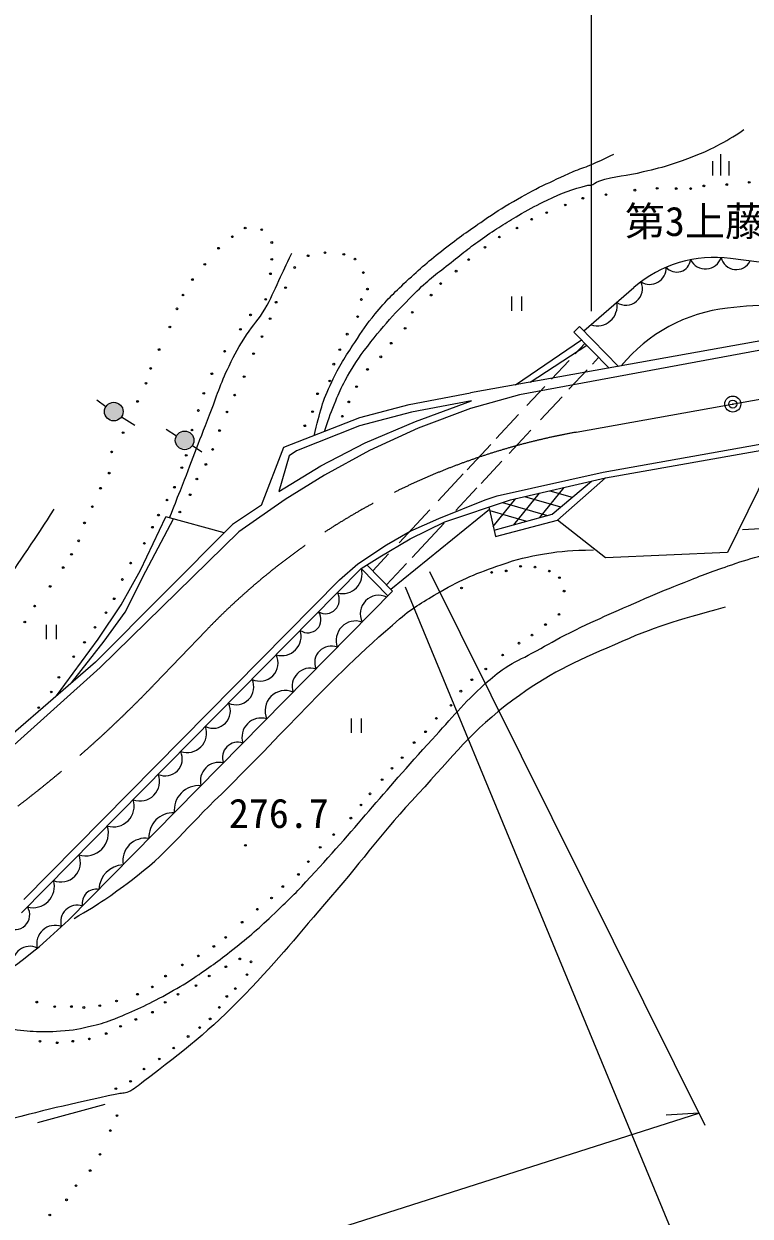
# Model space of a CAD drawing. Units: millimetres, scale not verified. Extents: x 40000 to 680000, y 20000 to 380000.
# Drawn here: x 110514 to 155864, y 263234 to 337711 of the extents above; entities that cross this region are included whole.
import ezdxf
from ezdxf.enums import TextEntityAlignment as Align

# ---------------------------------------------------------------- set-up
doc = ezdxf.new("R2010")
doc.units = ezdxf.units.MM
doc.header["$LTSCALE"] = 1000
doc.header["$PDMODE"] = 32
doc.header["$PDSIZE"] = 500
doc.linetypes.add('CHAIN', pattern=[18.5, 12, -1.5, 3.5, -1.5])
for name, color, linetype, lineweight in [('M-BGD', 7, 'Continuous', 13), ('M-BMK', 2, 'CHAIN', 13), ('M-BMK-HTXT', 7, 'Continuous', 13), ('M-BMK-SRVR', 3, 'Continuous', 25), ('M-STR-HTXT', 7, 'Continuous', 13)]:
    doc.layers.add(name, color=color, linetype=linetype, lineweight=lineweight)
doc.styles.add('ＭＳ ゴシック', font='')
doc.styles.get('ＭＳ ゴシック').set_extended_font_data('MS Gothic')

msp = doc.modelspace()

# ---------------------------------------------------------------- hatches: boundary and pattern name
at = {"layer": 'M-BGD'}
for points in [[(116708, 313489, 1), (115547, 313489, 0.04739), (115557, 313379, 0.81304)], [(121134, 311693, 1), (119973, 311693, 0.04739), (119983, 311583, 0.81304)]]:
    msp.add_hatch(color=256, dxfattribs=at).paths.add_polyline_path(points)

# ---------------------------------------------------------------- linework, layer by layer
for p, q in [((154025, 328243), (154025, 329565)), ((153514, 329140), (153514, 328243)), ((154536, 329140), (154536, 328243)), ((191477, 323794), (141469, 314540)), ((145484, 318526), (148610, 321242)), ((140958, 320683), (140958, 319786)), ((141581, 320683), (141581, 319786)), ((145212, 318805), (144858, 318460)), ((145212, 318805), (147639, 316313)), ((144858, 318460), (147052, 316208)), ((141210, 315162), (145341, 317964)), ((142131, 315327), (145660, 317637)), ((144941, 317100), (145549, 317751)), ((146689, 309715), (189315, 317323)), ((143459, 315508), (144558, 316688)), ((146015, 316455), (146405, 316873)), ((146832, 309345), (188968, 316866)), ((144552, 314884), (145679, 316094)), ((141926, 313863), (143036, 315054)), ((142765, 312967), (144120, 314420)), ((115075, 314215), (115643, 313808)), ((116609, 313164), (117449, 312640)), ((140010, 311806), (141402, 313301)), ((119393, 312388), (120052, 311986)), ((140822, 310881), (142173, 312331)), ((121036, 311369), (121633, 310980)), ((138186, 309849), (139673, 311445)), ((139072, 309003), (140366, 310392)), ((136378, 307909), (137955, 309601)), ((137489, 307304), (138808, 308719)), ((141104, 306426), (142712, 308403)), ((142730, 306877), (144258, 308756)), ((143351, 308549), (144753, 308141)), ((139818, 306323), (141235, 308065)), ((140410, 307822), (143207, 307010)), ((141767, 308186), (144025, 307531)), ((123015, 305907), (119384, 306922)), ((133425, 302395), (139585, 307395)), ((133949, 305302), (135857, 307349)), ((139555, 307531), (139957, 305682)), ((139604, 307307), (141889, 306644)), ((134762, 304376), (136765, 306527)), ((131944, 303905), (133539, 302279)), ((132305, 303537), (133292, 304597)), ((133164, 302661), (134416, 304005)), ((131586, 303679), (110373, 282187)), ((131586, 303679), (133249, 301984)), ((130216, 302975), (110514, 283015)), ((113303, 281722), (133539, 302279)), ((111907, 300175), (111907, 299278)), ((112530, 300175), (112530, 299278)), ((130952, 294330), (130952, 293433)), ((131576, 294330), (131576, 293433)), ((113303, 281722), (111919, 280467)), ((111381, 269080), (115587, 270239))]:
    msp.add_line(p, q, dxfattribs=at)
for points in [[(197761, 324131), (193864, 324199), (191480, 324087), (190330, 323961), (138394, 314657)], [(163040, 322251), (159196, 322463), (154646, 323060)], [(201144, 316818), (199330, 316958), (197797, 316864), (182809, 314090), (179823, 313606), (169624, 312408), (156985, 309853), (154440, 304679), (146827, 304364), (143826, 306706)], [(141469, 314540), (138404, 313683), (135138, 312464), (132092, 311065), (129295, 309509), (126835, 307995), (123932, 305976), (115279, 297501), (109906, 292674), (107151, 290677), (103512, 288195), (100148, 286176), (95290, 283653), (91021, 281781), (86773, 280204), (82882, 279026), (77625, 277659), (68075, 275413)], [(125362, 307653), (126743, 311276), (131496, 313112), (134581, 313926), (138394, 314657)], [(130216, 302975), (131375, 303990), (133167, 305161), (134625, 306012), (136419, 306806), (139317, 307974), (140070, 308236), (146689, 309715)], [(131586, 303679), (132742, 304409), (134630, 305540), (136798, 306596), (140901, 307988), (146832, 309345)], [(139870, 306083), (143499, 307091), (145949, 309143)], [(139957, 305682), (143826, 306706), (146832, 309345)], [(125362, 307653), (123540, 306434), (114978, 297837), (109708, 293268), (103376, 288686), (99918, 286564), (95109, 284139), (90837, 282213), (86641, 280652), (82743, 279503), (77474, 278138), (68186, 275971)], [(112555, 295736), (115146, 299285), (116590, 301416), (117796, 303589), (119384, 306922)], [(113481, 296539), (115525, 299145), (116850, 300953), (118133, 303519), (119866, 306787)]]:
    msp.add_lwpolyline(points, dxfattribs=at)
msp.add_lwpolyline([(126426, 308500), (129047, 310112), (131823, 311542), (134978, 312874), (138455, 314164), (134725, 313463), (131473, 312594), (127533, 311037), (127085, 310729)], close=True, dxfattribs=at)
for centre, radius in [((154403, 327673), 53.3), ((155805, 327813), 53.3), ((146861, 327042), 53.3), ((148669, 327322), 53.3), ((150057, 327435), 53.3), ((151249, 327421), 53.3), ((152146, 327421), 53.3), ((152973, 327589), 53.3), ((144323, 326397), 53.3), ((145416, 326818), 53.3), ((142223, 325508), 53.3), ((143159, 325920), 53.3), ((124333, 324957), 53.3), ((125363, 324852), 53.3), ((141303, 324956), 53.3), ((123534, 324411), 53.3), ((125994, 324053), 53.3), ((140204, 324393), 53.3), ((122671, 323696), 53.3), ((128265, 323226), 53.3), ((129317, 323415), 53.3), ((130494, 323310), 53.3), ((139305, 323757), 53.3), ((121809, 322686), 53.3), ((125994, 323002), 53.3), ((127424, 322490), 53.3), ((131188, 323016), 53.3), ((138292, 322986), 53.3), ((121041, 321740), 53.3), ((125910, 322097), 53.3), ((131714, 322175), 53.3), ((137502, 322261), 53.3), ((126856, 321228), 53.3), ((131967, 321144), 53.3), ((136538, 321489), 53.3), ((120453, 320773), 53.3), ((125615, 320499), 53.3), ((126267, 320324), 53.3), ((131588, 320492), 53.3), ((135946, 320766), 53.3), ((120074, 319910), 53.3), ((124669, 319532), 53.3), ((134769, 319694), 53.3), ((119632, 318775), 53.3), ((125889, 319293), 53.3), ((131357, 319420), 53.3), ((124038, 318627), 53.3), ((125384, 318179), 53.3), ((130705, 318326), 53.3), ((134319, 318693), 53.3), ((118960, 317366), 53.3), ((123050, 317261), 53.3), ((130242, 317359), 53.3), ((133453, 317759), 53.3), ((124858, 317106), 53.3), ((132799, 316910), 53.3), ((118434, 316188), 53.3), ((122251, 315852), 53.3), ((129864, 316454), 53.3), ((131971, 316125), 53.3), ((118139, 315263), 53.3), ((124270, 315676), 53.3), ((129611, 315403), 53.3), ((131290, 315049), 53.3), ((121746, 314632), 53.3), ((123681, 314520), 53.3), ((128854, 314604), 53.3), ((116128, 313489), 581), ((117614, 314127), 53.3), ((121410, 313559), 53.3), ((130801, 314095), 53.3), ((123197, 313468), 53.3), ((128539, 313489), 53.3), ((130397, 313202), 53.3), ((116709, 312171), 53.3), ((120553, 311693), 581), ((121010, 312340), 53.3), ((122734, 312304), 53.3), ((128055, 312606), 53.3), ((115994, 310973), 53.3), ((120652, 310762), 53.3), ((122300, 311127), 53.3), ((120379, 309984), 53.3), ((121879, 310187), 53.3), ((115847, 309648), 53.3), ((121318, 309276), 53.3), ((115300, 308701), 53.3), ((119916, 308764), 53.3), ((120898, 308295), 53.3), ((114792, 307548), 53.3), ((119454, 307965), 53.3), ((118921, 307026), 53.3), ((120253, 307215), 53.3), ((114301, 306539), 53.3), ((118542, 306269), 53.3), ((113937, 305417), 53.3), ((113488, 304576), 53.3), ((118038, 305260), 53.3), ((117183, 304026), 53.3), ((141529, 303821), 53.3), ((112970, 303749), 53.3), ((139721, 303443), 53.3), ((140632, 303541), 53.3), ((142427, 303779), 53.3), ((143324, 303527), 53.3), ((143955, 303120), 53.3), ((112156, 302571), 53.3), ((116664, 303002), 53.3), ((137842, 302475), 53.3), ((116159, 301797), 53.3), ((144249, 302279), 53.3), ((111189, 301341), 53.3), ((115640, 300927), 53.3), ((110572, 300346), 53.3), ((143085, 300190), 53.3), ((143927, 300821), 53.3), ((114953, 300016), 53.3), ((142244, 299531), 53.3), ((114301, 299077), 53.3), ((141431, 299026), 53.3), ((113628, 298179), 53.3), ((140408, 298283), 53.3), ((139356, 297414), 53.3), ((112703, 296890), 53.3), ((138487, 296741), 53.3), ((112226, 295978), 53.3), ((137800, 296026), 53.3), ((111441, 294997), 53.3), ((137183, 295143), 53.3), ((136272, 294330), 53.3), ((135599, 293489), 53.3), ((134884, 292816), 53.3), ((133499, 291213), 53.3), ((134135, 291876), 53.3), ((132882, 290502), 53.3), ((131562, 288920), 53.3), ((132130, 289614), 53.3), ((130931, 288100), 53.3), ((129859, 287070), 53.3), ((129018, 286271), 53.3), ((128278, 285380), 53.3), ((127661, 284581), 53.3), ((126680, 283824), 53.3), ((125979, 283109), 53.3), ((125096, 282408), 53.3), ((124142, 281595), 53.3), ((122376, 280081), 53.3), ((123119, 280642), 53.3), ((121408, 279492), 53.3), ((123997, 279302), 53.3), ((120413, 278931), 53.3), ((123128, 278811), 53.3), ((124698, 279119), 53.3), ((119361, 278230), 53.3), ((122091, 278236), 53.3), ((124446, 278320), 53.3), ((117609, 277095), 53.3), ((118534, 277557), 53.3), ((120142, 277094), 53.3), ((121263, 277640), 53.3), ((123717, 277451), 53.3), ((111319, 276603), 53.3), ((112440, 276322), 53.3), ((113487, 276324), 53.3), ((114258, 276268), 53.3), ((115254, 276380), 53.3), ((116305, 276674), 53.3), ((119343, 276589), 53.3), ((122722, 276273), 53.3), ((123184, 276960), 53.3), ((117506, 275523), 53.3), ((118544, 275972), 53.3), ((122147, 275558), 53.3), ((116553, 275089), 53.3), ((121488, 275016), 53.3), ((111520, 274163), 53.3), ((112599, 274065), 53.3), ((113567, 274163), 53.3), ((114604, 274304), 53.3), ((115656, 274640), 53.3), ((120768, 274455), 53.3), ((119871, 273736), 53.3), ((118971, 273051), 53.3), ((118018, 272425), 53.3), ((116261, 271201), 53.3), ((117177, 271658), 53.3), ((116331, 269518), 53.3), ((115910, 268579), 53.3), ((115265, 267093), 53.3), ((114655, 266083), 53.3), ((113772, 265137), 53.3), ((113183, 264254), 53.3), ((112132, 263307), 53.3)]:
    msp.add_circle(centre, radius, dxfattribs=at)
for centre, radius, start, end in [((153647, 315445), 7680, 82.52616, 130.98942), ((149595, 322467), 1028, 237.89699, 2.08506), ((151279, 323075), 870, 220.95094, 353.53556), ((153069, 323437), 1033, 206.44732, 341.83572), ((154995, 323331), 970, 192.90019, 333.61657), ((148102, 321173), 1036, 236.71057, 24.07728), ((146329, 320078), 1226, 251.22008, 10.75876), ((155558, 310025), 9992, 96.38042, 140.75632), ((158336, 285805), 34370, 85.92675, 96.49608), ((130418, 303342), 1216, 254.65338, 16.09428), ((129344, 301734), 868, 240.63047, 30.11718), ((132681, 300851), 1164, 64.99835, 205.9006), ((128244, 300500), 826, 235.51293, 35.23473), ((131230, 299196), 1216, 70.60269, 200.29627), ((126617, 299460), 1214, 253.50989, 17.23776), ((129713, 297805), 1040, 68.80379, 202.09516), ((125250, 297794), 1139, 244.58423, 26.16342), ((128403, 296330), 1137, 72.25511, 198.64385), ((123753, 296291), 1115, 245.54244, 25.20521), ((126837, 294800), 1264, 67.30611, 203.59284), ((122333, 294787), 1076, 243.75297, 26.99468), ((125322, 293156), 1192, 72.6069, 198.29205), ((120700, 293413), 1227, 251.26825, 19.4794), ((123872, 291881), 956, 70.5469, 200.35205), ((119343, 291798), 1065, 245.56406, 25.18359), ((122701, 290414), 1167, 76.36943, 194.52952), ((117768, 290388), 1217, 249.488, 21.25965), ((121451, 288575), 1551, 85.57113, 185.32782), ((116097, 288855), 1306, 253.22467, 17.52299), ((119839, 286917), 1516, 87.40918, 183.48978), ((114376, 287154), 1417, 252.23019, 18.51746), ((118104, 285430), 1412, 80.9489, 189.95005), ((112835, 285318), 1211, 247.06379, 23.68387), ((116800, 283584), 1604, 93.11363, 177.78532), ((111096, 283824), 1322, 254.0871, 16.66055), ((115033, 282786), 875, 79.27173, 191.62722), ((109951, 282056), 927, 235.27019, 32.41251), ((113850, 281626), 1036, 71.61106, 197.18749), ((112451, 280262), 1134, 68.87877, 194.76167), ((98259, 295526), 20331, 286.26736, 312.21319), ((110874, 279052), 1039, 62.45691, 192.43232)]:
    msp.add_arc(centre, radius, start, end, dxfattribs=at)
for points, knots in [([(129312, 312307), (129609, 313200), (129685, 313458), (129990, 314170), (130205, 314673), (130316, 314962), (130582, 315440), (131002, 316194), (131250, 316613), (131768, 317303), (132935, 318858), (133695, 319653), (135070, 321028), (135833, 321792), (136340, 322135), (137186, 322806), (138000, 323451), (138453, 323818), (139303, 324415), (140167, 325020), (140677, 325323), (141589, 325854), (142202, 326212), (142557, 326393), (143198, 326701), (144150, 327158), (144711, 327382), (145738, 327632), (145802, 327648), (145843, 327616), (145907, 327632), (146122, 327685), (146204, 327816), (146415, 327886), (147474, 328236), (148128, 328204), (149209, 328479), (149940, 328665), (150361, 328735), (151072, 328987), (152149, 329367), (152771, 329554), (153781, 330087), (154463, 330447), (154711, 330593), (155474, 331103)], [0, 0, 0, 0, 1, 1, 1, 2, 2, 2, 3, 3, 3, 4, 4, 4, 5, 5, 5, 6, 6, 6, 7, 7, 7, 8, 8, 8, 9, 9, 9, 10, 10, 10, 11, 11, 11, 12, 12, 12, 13, 13, 13, 14, 14, 14, 15, 15, 15, 15]), ([(128635, 311969), (129030, 313546), (129141, 314098), (129736, 315355), (130211, 316360), (130571, 316878), (131175, 317811), (131639, 318527), (131903, 318930), (132445, 319589), (133144, 320437), (133591, 320868), (134392, 321621), (135281, 322456), (135803, 322900), (136763, 323653), (137695, 324384), (138242, 324761), (139218, 325431), (139929, 325919), (140338, 326178), (141081, 326616), (142482, 327443), (143326, 327804), (144806, 328479), (145225, 328670), (145482, 328725), (145907, 328902), (146480, 329141), (146668, 329241), (147346, 329579)], [0, 0, 0, 0, 1, 1, 1, 2, 2, 2, 3, 3, 3, 4, 4, 4, 5, 5, 5, 6, 6, 6, 7, 7, 7, 8, 8, 8, 9, 9, 9, 10, 10, 10, 10]), ([(119610, 306858), (119942, 307689), (120024, 307900), (120288, 308569), (121010, 310404), (121387, 311443), (122107, 313280), (122576, 314476), (122761, 315182), (123327, 316336), (123711, 317120), (123948, 317551), (124420, 318285), (124839, 318935), (125178, 319231), (125570, 319897), (125963, 320564), (126106, 320979), (126439, 321678), (126757, 322343), (126855, 322557), (127238, 323388)], [0, 0, 0, 0, 1, 1, 1, 2, 2, 2, 3, 3, 3, 4, 4, 4, 5, 5, 5, 6, 6, 6, 7, 7, 7, 7]), ([(155390, 306127), (159524, 306368), (160658, 306479), (164026, 306804), (170375, 307417), (173860, 308353), (180197, 309090), (182671, 309378), (184063, 309493), (186547, 309683), (187571, 309761), (188145, 309818), (189172, 309852), (190362, 309891), (191030, 309886), (192220, 309852), (194638, 309782), (195991, 309652), (198400, 309429), (199418, 309334), (199984, 309238), (200999, 309121), (201595, 309052), (201930, 309023), (202526, 308953), (202967, 308901), (203214, 308872), (203654, 308814), (204050, 308761), (204276, 308755), (204666, 308667), (205849, 308398), (206496, 308168), (207629, 307735), (208834, 307275), (209534, 307063), (210677, 306465), (212313, 305611), (212858, 305067), (214487, 303671)], [0, 0, 0, 0, 1, 1, 1, 2, 2, 2, 3, 3, 3, 4, 4, 4, 5, 5, 5, 6, 6, 6, 7, 7, 7, 8, 8, 8, 9, 9, 9, 10, 10, 10, 11, 11, 11, 12, 12, 12, 13, 13, 13, 13]), ([(105944, 276578), (106385, 276199), (106533, 276068), (106960, 275816), (107368, 275575), (107617, 275473), (108061, 275308), (108572, 275118), (108875, 275045), (109416, 274969), (110727, 274786), (111481, 274710), (112802, 274800), (113605, 274855), (114053, 274948), (114834, 275139), (115373, 275270), (115676, 275351), (116189, 275562), (117475, 276092), (118191, 276410), (119406, 277086), (120080, 277461), (120458, 277674), (121100, 278102), (122085, 278759), (122626, 279145), (123555, 279880), (124621, 280724), (125196, 281228), (126180, 282166), (126958, 282908), (127396, 283324), (128127, 284113), (131277, 287518), (132866, 289584), (136001, 293003), (137266, 294383), (137911, 295224), (139303, 296475), (139776, 296899), (140049, 297132), (140573, 297491), (141184, 297909), (141590, 298038), (142240, 298392), (143046, 298830), (143481, 299107), (144298, 299523), (146212, 300494), (147330, 300943), (149294, 301809), (150243, 302228), (150785, 302440), (151749, 302825), (152896, 303282), (153544, 303525), (154712, 303925), (155465, 304183), (155894, 304303), (156660, 304518), (157679, 304804), (158250, 304971), (159284, 305195), (160926, 305552), (161860, 305686), (163518, 305957), (164967, 306195), (165786, 306279), (167243, 306465), (169619, 306770), (170958, 306878), (173339, 307143), (173637, 307176), (173803, 307195), (174101, 307227), (175985, 307434), (177040, 307561), (178927, 307735), (179521, 307790), (179855, 307797), (180451, 307820), (181707, 307868), (182412, 307839), (183668, 307820), (184397, 307809), (184805, 307795), (185531, 307735), (186766, 307634), (187200, 307521), (188664, 307227)], [0, 0, 0, 0, 1, 1, 1, 2, 2, 2, 3, 3, 3, 4, 4, 4, 5, 5, 5, 6, 6, 6, 7, 7, 7, 8, 8, 8, 9, 9, 9, 10, 10, 10, 11, 11, 11, 12, 12, 12, 13, 13, 13, 14, 14, 14, 15, 15, 15, 16, 16, 16, 17, 17, 17, 18, 18, 18, 19, 19, 19, 20, 20, 20, 21, 21, 21, 22, 22, 22, 23, 23, 23, 24, 24, 24, 25, 25, 25, 26, 26, 26, 27, 27, 27, 28, 28, 28, 29, 29, 29, 30, 30, 30, 30]), ([(113649, 281827), (115351, 282830), (115869, 283197), (117205, 284198), (119463, 285891), (120404, 287223), (122428, 289190), (126963, 293595), (129173, 296419), (133969, 300539), (134874, 301316), (135484, 301622), (136509, 302232), (137908, 303065), (138785, 303379), (140319, 303925), (141347, 304292), (141953, 304418), (143028, 304603), (144206, 304805), (144658, 304812), (146076, 304857)], [0, 0, 0, 0, 1, 1, 1, 2, 2, 2, 3, 3, 3, 4, 4, 4, 5, 5, 5, 6, 6, 6, 7, 7, 7, 7])]:
    msp.add_open_spline(points, degree=3, knots=knots, dxfattribs=at)
at = {"layer": 'M-BGD', "lineweight": 25}
for points, knots in [([(93116, 284321), (93821, 285029), (94015, 285251), (94558, 285876), (95583, 287056), (95941, 287888), (96935, 289094), (99320, 291989), (100848, 293445), (103394, 296199), (105062, 298005), (106105, 298916), (107715, 300773), (109124, 302399), (109772, 303428), (110975, 305211), (111546, 306057), (111738, 306338), (112405, 307398)], [0, 0, 0, 0, 1, 1, 1, 2, 2, 2, 3, 3, 3, 4, 4, 4, 5, 5, 5, 6, 6, 6, 6]), ([(154296, 301265), (151047, 300366), (149995, 300077), (147387, 298931), (144803, 297795), (143312, 297147), (141047, 295461), (138447, 293526), (137354, 292000), (135148, 289625), (132893, 287198), (131825, 285666), (129659, 283159), (127599, 280774), (126520, 279367), (124328, 277102), (122056, 274754), (120591, 273620), (117988, 271645), (117632, 271375), (117456, 271173), (117045, 271000), (116778, 270888), (116599, 270922), (116316, 270860), (113363, 270216), (111712, 269837), (108790, 269069), (105934, 268318), (104375, 267747), (101513, 267022), (100017, 266643), (99193, 266316), (97658, 266153), (96078, 265985), (95167, 266054), (93592, 266265), (91425, 266554), (90272, 267051), (88158, 267609), (86223, 268120), (85600, 268297), (83223, 268983)], [0, 0, 0, 0, 1, 1, 1, 2, 2, 2, 3, 3, 3, 4, 4, 4, 5, 5, 5, 6, 6, 6, 7, 7, 7, 8, 8, 8, 9, 9, 9, 10, 10, 10, 11, 11, 11, 12, 12, 12, 13, 13, 13, 14, 14, 14, 14])]:
    msp.add_open_spline(points, degree=3, knots=knots, dxfattribs=at)
at = {"layer": 'M-BMK'}
for p, q in [((145003, 312202), (192660, 320784)), ((118697, 296487), (121901, 299823))]:
    msp.add_line(p, q, dxfattribs=at)
for centre, radius, start, end in [((152528, 270412), 42463, 100.20785, 136.16032), ((64796, 348249), 74731, 282.81944, 316.16032)]:
    msp.add_arc(centre, radius, start, end, dxfattribs=at)
at = {"layer": 'M-BMK-HTXT'}
msp.add_circle((124349, 286397), 53.3, dxfattribs=at)
at = {"layer": 'M-BMK-SRVR'}
msp.add_circle((154780, 313963), 500, dxfattribs=at)
msp.add_point((154780, 313963), dxfattribs=at)
at = {"layer": 'M-STR-HTXT'}
for p, q in [((145952, 319756), (145952, 345107)), ((153055, 268894), (135860, 303483)), ((134316, 302554), (154332, 254165)), ((86059, 248415), (152668, 269673)), ((152668, 269673), (150610, 269541))]:
    msp.add_line(p, q, dxfattribs=at)

# ---------------------------------------------------------------- texts
at = {"layer": 'M-BMK-HTXT', "style": 'ＭＳ ゴシック'}
for s, p in [('第3上藤木橋', (148041, 323910)), ('276.7', (123318, 286932))]:
    msp.add_text(s, height=1833, dxfattribs=at).set_placement(p, align=Align.BOTTOM_LEFT)

doc.saveas('drawing.dxf')
